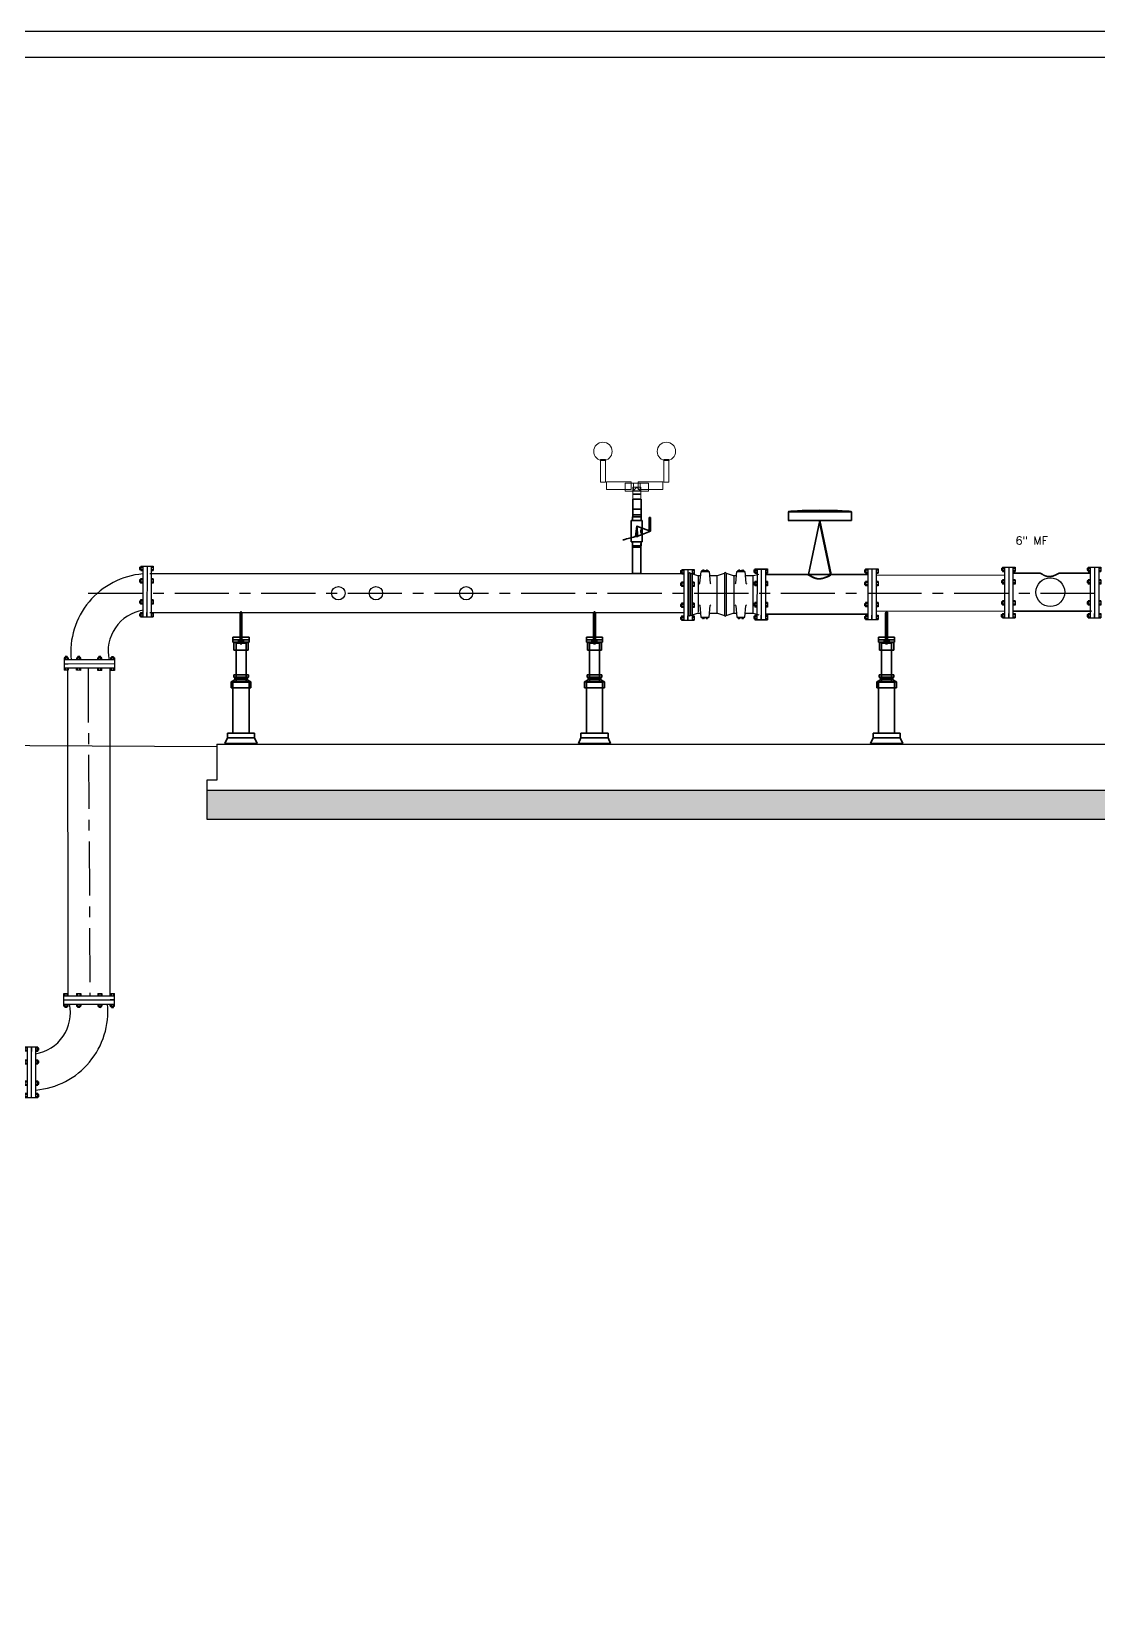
# Model space of a CAD drawing. Header units: inches. Extents: x 191440 to 383551, y 141449 to 284946.
# Drawn here: x 191779.33 to 191791.65, y 141598.05 to 141616.28 of the extents above; entities that cross this region are included whole.
import ezdxf

# ---------------------------------------------------------------- set-up
doc = ezdxf.new("R2010")
doc.units = ezdxf.units.IN
doc.header["$MEASUREMENT"] = 0
doc.linetypes.add('CENTER', pattern=[2, 1.25, -0.25, 0.25, -0.25])
doc.linetypes.add('DGN Style 3', pattern=[426.72, 304.8, -121.92])
for name, color, linetype in [('ARMATURE', 2, 'Continuous'), ('HATCH', 40, 'Continuous'), ('VP', 7, 'Continuous')]:
    doc.layers.add(name, color=color, linetype=linetype)
for name, color, linetype, lineweight in [('P-TW', 5, 'Continuous', 35), ('PIPING', 40, 'Continuous', 30), ('WB-SJ3-M-SECTA - I-DIAG-EQPM', 6, 'Continuous', 13), ('WB-SJ3-M-SECTA - M-EQPM-SUPT', 4, 'Continuous', 35), ('WB-SJ3-M-SECTA - P-TW', 7, 'Continuous', 35)]:
    doc.layers.add(name, color=color, linetype=linetype, lineweight=lineweight)
doc.styles.add('ROMAND10', font='ROMAND.shx', dxfattribs={"height": 0.2})

# ---------------------------------------------------------------- blocks, each defined once
blk = doc.blocks.new('PIPE_13')
at = {"layer": 'WB-SJ3-M-SECTA - I-DIAG-EQPM', "linetype": 'DGN Style 3'}
for p, q in [((0, 59.1), (0, 61.4)), ((13.7, 59.1), (13.7, 61.4)), ((0, 0), (0, 22.2)), ((13.7, 0), (13.7, 22.2))]:
    blk.add_line(p, q, dxfattribs=at)
at = {"layer": 'WB-SJ3-M-SECTA - I-DIAG-EQPM'}
for p, q in [((0, 22.2), (0, 59.1)), ((13.7, 22.2), (13.7, 59.1))]:
    blk.add_line(p, q, dxfattribs=at)
at = {"layer": 'WB-SJ3-M-SECTA - I-DIAG-EQPM', "linetype": 'DGN Style 3', "flags": 128}
for points in [[(13.7, 61.4), (0, 61.4)], [(13.7, 0), (0, 0)]]:
    blk.add_lwpolyline(points, dxfattribs=at)
blk = doc.blocks.new('PIPE_15')
at = {"layer": 'WB-SJ3-M-SECTA - I-DIAG-EQPM', "linetype": 'DGN Style 3'}
for p, q in [((0, 21.3), (22.2, 21.3)), ((0, 0), (22.2, 0)), ((44.8, 21.3), (67, 21.3)), ((44.8, 0), (67, 0))]:
    blk.add_line(p, q, dxfattribs=at)
at = {"layer": 'WB-SJ3-M-SECTA - I-DIAG-EQPM'}
for p, q in [((22.2, 21.3), (44.8, 21.3)), ((22.2, 0), (44.8, 0)), ((66.4, 1.1), (67, 1.1))]:
    blk.add_line(p, q, dxfattribs=at)
at = {"layer": 'WB-SJ3-M-SECTA - I-DIAG-EQPM', "linetype": 'DGN Style 3', "flags": 128}
for points in [[(0, 14.3), (0, 21.3)], [(0, 0), (0, 14.3)], [(67, 10.7), (67, 21.3)], [(67, 0), (67, 10.7)]]:
    blk.add_lwpolyline(points, dxfattribs=at)
at = {"layer": 'WB-SJ3-M-SECTA - I-DIAG-EQPM', "flags": 128}
for points in [[(0, 0), (0, 20.9)], [(67, 1.1), (67, 21.3)]]:
    blk.add_lwpolyline(points, dxfattribs=at)
blk = doc.blocks.new('*U170')
at = {"layer": 'WB-SJ3-M-SECTA - I-DIAG-EQPM', "linetype": 'Continuous'}
blk.add_circle((25, 25.2), 25, dxfattribs=at)
for points in [[(18.1, 1.2), (17.6, 0.1), (32.4, 0), (31.9, 1.2)], [(22.1, 0.4), (19.8, 0.5), (18, 0.8), (18.1, 1.2)], [(31.9, 1.2), (32, 0.7), (30.2, 0.5), (27.7, 0.4)]]:
    blk.add_open_spline(points, degree=3, dxfattribs=at)
at = {"layer": 'WB-SJ3-M-SECTA - I-DIAG-EQPM', "linetype": 'DGN Style 3'}
blk.add_open_spline([(27.7, 0.4), (25.9, 0.3), (23.9, 0.3), (22.1, 0.4)], degree=3, dxfattribs=at)
blk = doc.blocks.new('*U172')
at = {"layer": 'WB-SJ3-M-SECTA - I-DIAG-EQPM', "linetype": 'Continuous'}
blk.add_circle((25, 25.2), 25, dxfattribs=at)
for points in [[(18.1, 1.2), (17.6, 0), (32.4, 0.1), (31.9, 1.2)], [(18.1, 1.1), (18.1, 1.1), (18.1, 1.1), (18.1, 1.2)], [(31.9, 1.2), (32, 0.8), (30.2, 0.5), (27.9, 0.4)]]:
    blk.add_open_spline(points, degree=3, dxfattribs=at)
at = {"layer": 'WB-SJ3-M-SECTA - I-DIAG-EQPM', "linetype": 'DGN Style 3'}
blk.add_open_spline([(27.9, 0.4), (24, 0.2), (18.4, 0.4), (18.1, 1.1)], degree=3, dxfattribs=at)
blk = doc.blocks.new('PIPE_23')
at = {"layer": 'WB-SJ3-M-SECTA - I-DIAG-EQPM', "linetype": 'DGN Style 3'}
for p, q in [((0, 21.3), (22.2, 21.3)), ((0, 0), (22.2, 0)), ((44.8, 21.3), (67, 21.3)), ((44.8, 0), (67, 0))]:
    blk.add_line(p, q, dxfattribs=at)
at = {"layer": 'WB-SJ3-M-SECTA - I-DIAG-EQPM'}
for p, q in [((0, 1.1), (0.6, 1.1)), ((22.2, 21.3), (44.8, 21.3)), ((22.2, 0), (44.8, 0))]:
    blk.add_line(p, q, dxfattribs=at)
at = {"layer": 'WB-SJ3-M-SECTA - I-DIAG-EQPM', "flags": 128}
for points in [[(0, 10.7), (0, 21.3)], [(0, 0.7), (0, 10.7)], [(66.9, 19.7), (66.4, 20.2), (66, 20.7), (65.7, 21), (65.5, 21.2), (65.4, 21.3)], [(67, 19.4), (67, 20.7)], [(67, 0), (67, 19.4)]]:
    blk.add_lwpolyline(points, dxfattribs=at)
at = {"layer": 'WB-SJ3-M-SECTA - I-DIAG-EQPM', "linetype": 'DGN Style 3', "flags": 128}
for points in [[(0, 0), (0, 21.3)], [(67, 0), (67, 21.3)]]:
    blk.add_lwpolyline(points, dxfattribs=at)
at = {"layer": 'WB-SJ3-M-SECTA - I-DIAG-EQPM'}
blk.add_open_spline([(65.4, 21.3), (65.4, 21.3), (65.4, 21.3), (65.5, 21.2)], degree=3, dxfattribs=at)
at = {"layer": 'WB-SJ3-M-SECTA - I-DIAG-EQPM', "linetype": 'DGN Style 3'}
blk.add_open_spline([(65.5, 21.2), (65.8, 20.9), (66.3, 20.4), (67, 19.6)], degree=3, dxfattribs=at)
blk = doc.blocks.new('PIPE_24')
at = {"layer": 'WB-SJ3-M-SECTA - I-DIAG-EQPM', "linetype": 'DGN Style 3'}
for p, q in [((0, 59.1), (0, 61.4)), ((13.7, 59.1), (13.7, 61.4)), ((0, 0), (0, 22.2)), ((13.7, 0), (13.7, 22.2))]:
    blk.add_line(p, q, dxfattribs=at)
at = {"layer": 'WB-SJ3-M-SECTA - I-DIAG-EQPM'}
for p, q in [((0, 22.2), (0, 59.1)), ((13.7, 22.2), (13.7, 59.1))]:
    blk.add_line(p, q, dxfattribs=at)
at = {"layer": 'WB-SJ3-M-SECTA - I-DIAG-EQPM', "linetype": 'DGN Style 3', "flags": 128}
for points in [[(0, 61.4), (13.7, 61.4)], [(0, 0), (13.7, 0)]]:
    blk.add_lwpolyline(points, dxfattribs=at)
blk = doc.blocks.new('PIPE_25')
at = {"layer": 'WB-SJ3-M-SECTA - P-TW', "linetype": 'Continuous', "lineweight": 35}
for p, q in [((0, 9), (0, 81.3)), ((22.6, 9), (22.6, 81.3))]:
    blk.add_line(p, q, dxfattribs=at)
at = {"layer": 'WB-SJ3-M-SECTA - P-TW', "linetype": 'DGN Style 3', "lineweight": 35}
for p, q in [((0, 0), (0, 9)), ((22.6, 0), (22.6, 9))]:
    blk.add_line(p, q, dxfattribs=at)
at = {"layer": 'WB-SJ3-M-SECTA - P-TW', "linetype": 'DGN Style 3', "lineweight": 35, "flags": 128}
blk.add_lwpolyline([(22.6, 0), (0, 0)], dxfattribs=at)
at = {"layer": 'WB-SJ3-M-SECTA - P-TW', "linetype": 'DGN Style 3', "lineweight": 35}
blk.add_rational_spline([(22.6, 71), (22.6, 71), (21.1, 71), (11.3, 71), (1.5, 71), (0, 71), (0, 71)], [0.803847482005, 0.866025301126, 1, 0.5, 1, 0.866025501607, 0.803847668093], degree=2, knots=[0, 0, 0, 0.174458, 0.174458, 0.825542, 0.825542, 1, 1, 1], dxfattribs=at)
at = {"layer": 'WB-SJ3-M-SECTA - P-TW', "linetype": 'Continuous', "lineweight": 35}
for points, weights in [([(0, 71), (0, 71), (1.1, 71)], [0.803847668093, 0.758495714855, 0.75134039548]), ([(11.3, 71), (22.6, 71), (22.6, 71)], [1, 0.633974698874, 0.803847482005])]:
    blk.add_rational_spline(points, weights, degree=2, dxfattribs=at)
blk = doc.blocks.new('V_BALL_2')
at = {"layer": 'WB-SJ3-M-SECTA - P-TW', "linetype": 'Continuous', "lineweight": 35}
for p, q in [((0, 10.3), (0, 68.1)), ((3.1, 68.1), (3.1, 78.4)), ((26.3, 68.1), (26.3, 78.4)), ((29.4, 47.7), (29.4, 68.1)), ((29.4, 47.7), (52.2, 39.2)), ((48.5, 39.2), (48.5, 76.7)), ((52.2, 39.2), (52.2, 76.7)), ((3.1, 0), (3.1, 10.3)), ((26.3, 0), (26.3, 10.3)), ((29.4, 30.7), (52.2, 39.2)), ((29.4, 10.3), (29.4, 30.8)), ((48.9, 39.2), (52.2, 39.2))]:
    blk.add_line(p, q, dxfattribs=at)
at = {"layer": 'WB-SJ3-M-SECTA - P-TW', "linetype": 'DGN Style 3', "lineweight": 35}
for p, q in [((11.3, 24.7), (14.7, 53.7)), ((18.1, 24.7), (14.7, 53.7)), ((14.7, 24.7), (14.7, 53.2)), ((14.7, 53.2), (29.4, 47.7)), ((29.4, 30.8), (29.4, 47.7)), ((14.7, 25.2), (29.4, 30.7))]:
    blk.add_line(p, q, dxfattribs=at)
at = {"layer": 'WB-SJ3-M-SECTA - P-TW', "linetype": 'DGN Style 3', "lineweight": 35, "flags": 128}
for points in [[(0, 68.1), (3.1, 68.1)], [(3.1, 78.4), (26.3, 78.4)], [(14.7, 25.2), (14.7, 53.2)], [(26.3, 68.1), (29.4, 68.1)], [(48.5, 39.2), (48.5, 76.7)], [(48.5, 76.7), (52.2, 76.7)], [(3.4, 0), (26, 0)], [(11.3, 24.7), (18.1, 24.7)], [(48.5, 39.2), (52.2, 39.2)]]:
    blk.add_lwpolyline(points, dxfattribs=at)
at = {"layer": 'WB-SJ3-M-SECTA - P-TW', "linetype": 'Continuous', "lineweight": 35, "flags": 128}
for points in [[(0, 68.1), (29.4, 68.1)], [(3.1, 78.4), (26.3, 78.4)], [(26.3, 78.4), (26.3, 78.4)], [(29.4, 68.1), (29.4, 68.1)], [(48.5, 76.7), (48.5, 76.7)], [(48.5, 76.7), (52.2, 76.7)], [(52.2, 39.2), (52.2, 76.7)], [(0, 10.3), (29.4, 10.3)], [(3.1, 0), (26.3, 0)], [(26, 0), (26.3, 0)], [(26.3, 10.3), (29.4, 10.3)], [(48.5, 39.2), (52.2, 39.2)], [(52.2, 39.2), (52.2, 39.2)]]:
    blk.add_lwpolyline(points, dxfattribs=at)
at = {"layer": 'WB-SJ3-M-SECTA - P-TW', "linetype": 'Continuous', "lineweight": 35}
for points, knots in [([(29.4, 30.8), (29.4, 30.7), (29.5, 30.6), (27.5, 32.9), (24.2, 41.4), (29, 46.9), (29.3, 47.5), (29.4, 47.7), (29.4, 47.7), (29.4, 47.7)], [0, 0, 0, 0, 0.016483, 0.407953, 0.432054, 0.928205, 0.952173, 0.976103, 1, 1, 1, 1]), ([(29.4, 47.7), (29.4, 47.7), (29.4, 47.7), (29.3, 47.7), (29.3, 47.5), (29.3, 47.5), (29.2, 47.5)], [0, 0, 0, 0, 0.237582, 0.572684, 0.90729, 1, 1, 1, 1])]:
    blk.add_open_spline(points, degree=3, knots=knots, dxfattribs=at)
at = {"layer": 'WB-SJ3-M-SECTA - P-TW', "linetype": 'DGN Style 3', "lineweight": 35}
for points, knots in [([(29.2, 47.5), (29, 46.8), (25.8, 44), (25.3, 37.4), (28, 32.5), (29.3, 30.9), (29.4, 30.8)], [0, 0, 0, 0, 0.320243, 0.616134, 0.642948, 1, 1, 1, 1]), ([(14.7, 25.6), (18.9, 26.7), (18.9, 26.7), (14.7, 25.6), (14.7, 25.6), (-35.2, 12.5), (-35.2, 12.5), (14.7, 25.6)], [0, 0, 0, 0, 1, 1, 1, 1, 1.000001, 1.000001, 1.000001, 1.000001])]:
    blk.add_open_spline(points, degree=3, knots=knots, dxfattribs=at)
at = {"layer": 'WB-SJ3-M-SECTA - P-TW', "linetype": 'Continuous', "lineweight": 35}
blk.add_open_spline([(48.9, 39.2), (48.4, 41), (48.4, 41), (48.9, 39.2)], degree=3, dxfattribs=at)
blk = doc.blocks.new('TEE')
at = {"layer": 'WB-SJ3-M-SECTA - I-DIAG-EQPM'}
for p, q in [((0, 43.7), (23, 43.7)), ((23, 43.2), (40.5, 43.2)), ((40.5, 43.7), (63.5, 43.7)), ((0, 21.4), (20.6, 21.4)), ((20.6, 0), (20.6, 21.4)), ((22.2, 23), (23, 23)), ((23, 23), (23, 23.8)), ((40.5, 23.2), (40.5, 32.5)), ((40.5, 23), (41.3, 23)), ((42.9, 0), (42.9, 21.4)), ((42.9, 21.4), (63.5, 21.4))]:
    blk.add_line(p, q, dxfattribs=at)
at = {"layer": 'WB-SJ3-M-SECTA - I-DIAG-EQPM', "linetype": 'DGN Style 3'}
for p, q in [((20.6, 21.4), (20.6, 23)), ((20.6, 21.4), (23, 21.4)), ((21.1, 23), (21.1, 32.5)), ((23, 23.8), (23, 32.5)), ((23, 23), (40.5, 23)), ((23, 21.9), (40.5, 21.9)), ((40.5, 21.4), (42.9, 21.4)), ((42.4, 23), (42.4, 32.5)), ((42.9, 21.4), (42.9, 23))]:
    blk.add_line(p, q, dxfattribs=at)
at = {"layer": 'WB-SJ3-M-SECTA - I-DIAG-EQPM', "flags": 128}
for points in [[(0, 43.7), (0, 21.4)], [(23, 43.7), (23, 23)], [(40.5, 43.7), (40.5, 22.5)], [(63.5, 43.7), (63.5, 21.4)], [(0, 21.9), (0, 21.4)], [(22.2, 23), (20.6, 21.4)], [(21.6, 23), (21.2, 22.5), (20.9, 22.2), (20.7, 22), (20.6, 21.9)], [(20.6, 0), (42.9, 0)], [(22.2, 23), (22.2, 23)], [(22.2, 23), (41.8, 23)], [(22.8, 23), (22.9, 23.1), (23, 23.2)], [(31.8, 32.5), (23, 23.8)], [(23, 32.5), (37.9, 32.5)], [(31.8, 32.5), (40.5, 23.8)], [(40.5, 23.2), (40.6, 23.1), (40.7, 23)], [(41.3, 23), (41.3, 23)], [(41.3, 23), (42.9, 21.4)], [(42.4, 0), (42.9, 0)], [(42.6, 22.2), (42.8, 22), (42.9, 21.9)], [(63.5, 21.4), (63.5, 21.4)]]:
    blk.add_lwpolyline(points, dxfattribs=at)
at = {"layer": 'WB-SJ3-M-SECTA - I-DIAG-EQPM', "linetype": 'DGN Style 3', "flags": 128}
for points in [[(23, 43.7), (23, 43.2)], [(63.5, 43.7), (63.5, 43.2)], [(22.2, 23), (20.6, 21.4)], [(20.6, 23), (22.2, 23)], [(21.1, 32.5), (42.4, 32.5)], [(22.2, 23), (22.2, 23)], [(31.8, 32.5), (23, 23.8)], [(23, 23), (23, 21.4)], [(23, 21.9), (23, 21.4)], [(31.8, 32.5), (40.5, 23.8)], [(37.9, 32.5), (42.4, 32.5)], [(40.5, 22.5), (40.5, 21.4)], [(40.5, 21.9), (40.5, 21.4)], [(41.3, 23), (41.3, 23)], [(41.3, 23), (42.9, 21.4)], [(41.8, 23), (42.9, 23)], [(41.9, 23), (42.3, 22.5), (42.6, 22.2)], [(42.4, 23), (42.9, 23)], [(63.5, 21.9), (63.5, 21.4)]]:
    blk.add_lwpolyline(points, dxfattribs=at)
at = {"layer": 'WB-SJ3-M-SECTA - I-DIAG-EQPM'}
for points in [[(20.6, 21.9), (20.6, 21.9), (20.6, 21.9), (20.7, 22)], [(42.9, 21.9), (42.9, 21.9), (42.5, 22.3), (41.8, 23)]]:
    blk.add_open_spline(points, degree=3, dxfattribs=at)
at = {"layer": 'WB-SJ3-M-SECTA - I-DIAG-EQPM', "linetype": 'DGN Style 3'}
blk.add_open_spline([(20.7, 22), (20.9, 22.2), (21.2, 22.5), (21.7, 23)], degree=3, dxfattribs=at)
at = {"layer": 'WB-SJ3-M-SECTA - P-TW', "linetype": 'Continuous', "lineweight": 35, "flags": 128}
for points in [[(20.6, 14), (42.9, 14)], [(20.6, 14), (20.6, 14)]]:
    blk.add_lwpolyline(points, dxfattribs=at)
at = {"layer": 'WB-SJ3-M-SECTA - P-TW', "linetype": 'DGN Style 3', "lineweight": 35, "flags": 128}
for points in [[(20.6, 14), (21.1, 14)], [(42.4, 14), (42.9, 14)]]:
    blk.add_lwpolyline(points, dxfattribs=at)
blk = doc.blocks.new('PIPE_26')
at = {"layer": 'WB-SJ3-M-SECTA - P-TW', "linetype": 'DGN Style 3', "lineweight": 35}
for p, q in [((0.2, 21), (0.2, 47.7)), ((22.8, 21), (22.8, 47.7))]:
    blk.add_line(p, q, dxfattribs=at)
at = {"layer": 'WB-SJ3-M-SECTA - P-TW', "linetype": 'Continuous', "lineweight": 35}
for p, q in [((0.2, 0), (0.2, 21)), ((22.8, 0), (22.8, 21))]:
    blk.add_line(p, q, dxfattribs=at)
at = {"layer": 'WB-SJ3-M-SECTA - P-TW', "linetype": 'DGN Style 3', "lineweight": 35, "flags": 128}
for points in [[(22.8, 47.7), (0.2, 47.7)], [(22.8, 0), (0.2, 0)]]:
    blk.add_lwpolyline(points, dxfattribs=at)
at = {"layer": 'WB-SJ3-M-SECTA - P-TW', "linetype": 'Continuous', "lineweight": 35, "flags": 128}
blk.add_lwpolyline([(22.8, 0), (0.2, 0)], dxfattribs=at)
at = {"layer": 'WB-SJ3-M-SECTA - P-TW'}
for points in [[(0.2, 21), (0, 21), (5.4, 21), (11.4, 21)], [(0.2, 21), (0.2, 21), (0.2, 21), (0.4, 21)], [(11.5, 21), (17.5, 21), (23, 21), (22.8, 21)], [(22.7, 21), (22.8, 21), (22.8, 21), (22.8, 21)]]:
    blk.add_open_spline(points, degree=3, dxfattribs=at)
at = {"layer": 'WB-SJ3-M-SECTA - P-TW', "linetype": 'DGN Style 3', "lineweight": 35}
blk.add_rational_spline([(22.8, 5.7), (22.8, 5.7), (21.3, 5.7), (11.5, 5.7), (1.7, 5.7), (0.2, 5.7), (0.2, 5.7)], [0.803847577293, 0.866025403784, 1, 0.5, 1, 0.866025403784, 0.803847577293], degree=2, knots=[0, 0, 0, 0.174458, 0.174458, 0.825542, 0.825542, 1, 1, 1], dxfattribs=at)
at = {"layer": 'WB-SJ3-M-SECTA - P-TW', "linetype": 'Continuous', "lineweight": 35}
for points, weights in [([(0.2, 5.7), (0.2, 5.7), (11.5, 5.7)], [0.803847577293, 0.633974596216, 1]), ([(21.7, 5.7), (22.8, 5.7), (22.8, 5.7)], [0.751340395412, 0.758495707478, 0.803847577293])]:
    blk.add_rational_spline(points, weights, degree=2, dxfattribs=at)
at = {"layer": 'WB-SJ3-M-SECTA - P-TW', "linetype": 'DGN Style 3'}
for points in [[(0.4, 21), (1.5, 21), (6.1, 21), (11.3, 21)], [(11.5, 21), (17, 21), (22.1, 21), (22.7, 21)]]:
    blk.add_open_spline(points, degree=3, dxfattribs=at)
blk = doc.blocks.new('FLANGE')
h = blk.add_hatch(color=256)
h.dxf.hatch_style = 1
h.paths.add_polyline_path([(2834.8568, 2262.3253), (2834.8643, 2262.3253), (2834.8643, 2262.3178), (2834.8568, 2262.3178)])
h.paths.add_polyline_path([(2834.8568, 2262.2728), (2834.8568, 2262.2803), (2834.8643, 2262.2803), (2834.8643, 2262.2728)])
h.paths.add_polyline_path([(2834.8568, 2262.3928), (2834.8568, 2262.4003), (2834.8643, 2262.4003), (2834.8643, 2262.3928)])
h.paths.add_polyline_path([(2834.8568, 2262.4378), (2834.8568, 2262.4453), (2834.8643, 2262.4453), (2834.8643, 2262.4378)])
h = blk.add_hatch(color=256)
h.dxf.hatch_style = 1
h.paths.add_polyline_path([(2834.8943, 2262.2691), (2834.8943, 2262.2728), (2834.9018, 2262.2728), (2834.9018, 2262.2691)])
h.paths.add_polyline_path([(2834.8943, 2262.2803), (2834.8943, 2262.2841), (2834.9018, 2262.2841), (2834.9018, 2262.2803)])
h.paths.add_polyline_path([(2834.8943, 2262.3141), (2834.8943, 2262.3178), (2834.9018, 2262.3178), (2834.9018, 2262.3141)])
h.paths.add_polyline_path([(2834.9018, 2262.3291), (2834.9018, 2262.3253), (2834.8943, 2262.3253), (2834.8943, 2262.3291)])
h.paths.add_polyline_path([(2834.9018, 2262.3928), (2834.9018, 2262.3891), (2834.8943, 2262.3891), (2834.8943, 2262.3928)])
h.paths.add_polyline_path([(2834.8943, 2262.4003), (2834.8943, 2262.4041), (2834.9018, 2262.4041), (2834.9018, 2262.4003)])
h.paths.add_polyline_path([(2834.9018, 2262.4378), (2834.9018, 2262.4341), (2834.8943, 2262.4341), (2834.8943, 2262.4378)])
h.paths.add_polyline_path([(2834.9018, 2262.4491), (2834.9018, 2262.4453), (2834.8943, 2262.4453), (2834.8943, 2262.4491)])
for p, q in [((2834.8531, 2262.4453), (2834.8531, 2262.4378)), ((2834.8531, 2262.4453), (2834.8643, 2262.4453)), ((2834.8531, 2262.4378), (2834.8643, 2262.4378)), ((2834.8531, 2262.4003), (2834.8531, 2262.3928)), ((2834.8643, 2262.4003), (2834.8531, 2262.4003)), ((2834.8568, 2262.4491), (2834.8568, 2262.4341)), ((2834.8568, 2262.4491), (2834.8643, 2262.4491)), ((2834.8568, 2262.4341), (2834.8643, 2262.4341)), ((2834.8568, 2262.4041), (2834.8568, 2262.3891)), ((2834.8643, 2262.4041), (2834.8568, 2262.4041)), ((2834.8643, 2262.4491), (2834.8643, 2262.2691)), ((2834.8643, 2262.4491), (2834.8793, 2262.4491)), ((2834.8793, 2262.4491), (2834.8793, 2262.2691)), ((2834.8793, 2262.4491), (2834.8793, 2262.2691)), ((2834.8793, 2262.4491), (2834.8943, 2262.4491)), ((2834.8943, 2262.4491), (2834.8943, 2262.2691)), ((2834.8943, 2262.4491), (2834.9018, 2262.4491)), ((2834.8943, 2262.4453), (2834.9018, 2262.4453)), ((2834.8943, 2262.4378), (2834.9018, 2262.4378)), ((2834.8943, 2262.4341), (2834.9018, 2262.4341)), ((2834.9018, 2262.4041), (2834.8943, 2262.4041)), ((2834.9018, 2262.4003), (2834.8943, 2262.4003)), ((2834.9018, 2262.4491), (2834.9018, 2262.4341)), ((2834.9018, 2262.4041), (2834.9018, 2262.3891)), ((2834.8643, 2262.3928), (2834.8531, 2262.3928)), ((2834.8643, 2262.3891), (2834.8568, 2262.3891)), ((2834.9018, 2262.3928), (2834.8943, 2262.3928)), ((2834.9018, 2262.3891), (2834.8943, 2262.3891)), ((2834.8531, 2262.3253), (2834.8531, 2262.3178)), ((2834.8643, 2262.3253), (2834.8531, 2262.3253)), ((2834.8643, 2262.3178), (2834.8531, 2262.3178)), ((2834.8568, 2262.3291), (2834.8568, 2262.3141)), ((2834.8643, 2262.3291), (2834.8568, 2262.3291)), ((2834.8643, 2262.3141), (2834.8568, 2262.3141)), ((2834.8568, 2262.2841), (2834.8568, 2262.2691)), ((2834.8568, 2262.2841), (2834.8643, 2262.2841)), ((2834.8793, 2262.2691), (2834.8793, 2262.2841)), ((2834.9018, 2262.3291), (2834.8943, 2262.3291)), ((2834.9018, 2262.3253), (2834.8943, 2262.3253)), ((2834.9018, 2262.3178), (2834.8943, 2262.3178)), ((2834.9018, 2262.3141), (2834.8943, 2262.3141)), ((2834.8943, 2262.2841), (2834.9018, 2262.2841)), ((2834.9018, 2262.3291), (2834.9018, 2262.3141)), ((2834.9018, 2262.2841), (2834.9018, 2262.2691)), ((2834.8531, 2262.2803), (2834.8531, 2262.2728)), ((2834.8531, 2262.2803), (2834.8643, 2262.2803)), ((2834.8531, 2262.2728), (2834.8643, 2262.2728)), ((2834.8568, 2262.2691), (2834.8643, 2262.2691)), ((2834.8643, 2262.2691), (2834.8793, 2262.2691)), ((2834.8793, 2262.2691), (2834.8943, 2262.2691)), ((2834.8943, 2262.2803), (2834.9018, 2262.2803)), ((2834.8943, 2262.2728), (2834.9018, 2262.2728)), ((2834.8943, 2262.2691), (2834.9018, 2262.2691))]:
    blk.add_line(p, q)
blk = doc.blocks.new('*U173')
at = {"layer": 'WB-SJ3-M-SECTA - M-EQPM-SUPT', "color": 4, "linetype": 'DGN Style 3', "lineweight": 35}
for p, q in [((75.4, 497.4), (75.4, 578.5)), ((85, 497.4), (85, 578.5))]:
    blk.add_line(p, q, dxfattribs=at)
at = {"layer": 'WB-SJ3-M-SECTA - M-EQPM-SUPT', "linetype": 'DGN Style 3'}
for p, q in [((40.2, 517.7), (40.2, 530.1)), ((40.2, 518.1), (40.2, 530.1)), ((40.2, 530.1), (120.2, 530.1)), ((40.2, 505.7), (40.2, 518.1)), ((40.2, 517.7), (120.2, 517.7)), ((40.2, 505.7), (120.2, 505.7)), ((44.8, 466.2), (44.8, 503.9)), ((55.2, 465.1), (55.2, 501)), ((67.7, 505.5), (67.7, 518.1)), ((67.7, 505.5), (77.6, 505.5)), ((80.2, 507.4), (80.2, 518.1)), ((87.7, 505.5), (92.7, 505.5)), ((92.7, 505.5), (92.7, 518.1)), ((105.2, 465.1), (105.2, 501)), ((115.5, 466.2), (115.5, 503.9)), ((120.2, 518.1), (120.2, 530.1)), ((120.2, 517.7), (120.2, 530.1)), ((120.2, 505.7), (120.2, 518.1)), ((120.2, 505.7), (120.2, 517.7)), ((55.2, 305.6), (55.2, 342.4)), ((105.2, 305.6), (105.2, 342.4)), ((40.2, 277.7), (40.2, 305.6)), ((120.2, 277.7), (120.2, 305.6))]:
    blk.add_line(p, q, dxfattribs=at)
at = {"layer": 'WB-SJ3-M-SECTA - M-EQPM-SUPT'}
for p, q in [((40.2, 518.1), (120.2, 518.1)), ((80.2, 505.5), (80.2, 507.4)), ((30.7, 308.7), (49.2, 317.4)), ((43.5, 331.1), (43.5, 342.4)), ((49.2, 325.4), (43.5, 331.1)), ((49.2, 317.4), (49.2, 325.4)), ((111.2, 325.4), (116.8, 331.1)), ((111.2, 317.4), (111.2, 325.4)), ((111.2, 317.4), (129.6, 308.7)), ((116.8, 331.1), (116.8, 342.4)), ((30.7, 277.7), (30.7, 308.7)), ((129.6, 277.7), (129.6, 308.7)), ((12.7, 28.6), (12.7, 52.5)), ((147.7, 28.6), (147.7, 52.5))]:
    blk.add_line(p, q, dxfattribs=at)
at = {"layer": 'WB-SJ3-M-SECTA - M-EQPM-SUPT', "linetype": 'Continuous'}
for p, q in [((55.2, 342.4), (55.2, 465.1)), ((105.2, 342.4), (105.2, 465.1)), ((40.2, 52.5), (40.2, 277.7)), ((120.2, 52.5), (120.2, 277.7)), ((0, 0), (12.2, 28.6)), ((160.3, 0), (148.1, 28.6))]:
    blk.add_line(p, q, dxfattribs=at)
at = {"layer": 'WB-SJ3-M-SECTA - M-EQPM-SUPT', "color": 4, "linetype": 'DGN Style 3', "lineweight": 35, "flags": 128}
for points in [[(75.4, 578.5), (75.4, 651.8)], [(85, 651.8), (85, 578.5)], [(85, 578.5), (75.4, 578.5)], [(85, 497.4), (75.4, 497.4)]]:
    blk.add_lwpolyline(points, dxfattribs=at)
at = {"layer": 'WB-SJ3-M-SECTA - M-EQPM-SUPT', "linetype": 'DGN Style 3', "flags": 128}
for points in [[(40.2, 505.7), (40.2, 505.7), (40.2, 517.7)], [(44.8, 503.9), (115.5, 503.9)], [(55.2, 501), (105.2, 501)], [(92.7, 518.1), (80.2, 518.1), (67.7, 518.1)], [(75.4, 530.1), (85, 530.1)], [(85, 518.1), (75.4, 518.1)], [(85, 505.5), (75.4, 505.5)], [(44.8, 466.2), (55.2, 466.2)], [(44.8, 466.2), (46.9, 466.2)], [(105.2, 466.2), (115.5, 466.2)], [(43.5, 342.4), (55.2, 342.4)], [(43.5, 331.1), (116.8, 331.1)], [(49.2, 325.4), (111.2, 325.4)], [(49.2, 317.4), (111.2, 317.4)], [(105.2, 342.4), (116.8, 342.4)], [(30.7, 308.7), (129.6, 308.7)], [(40.2, 305.6), (120.2, 305.6)], [(40.2, 305.6), (55.2, 305.6)], [(0, 0), (160.3, 0)], [(12.2, 28.6), (12.7, 28.6)], [(12.7, 52.5), (40.2, 52.5)], [(120.2, 52.5), (147.7, 52.5)], [(147.7, 28.6), (148.1, 28.6)]]:
    blk.add_lwpolyline(points, dxfattribs=at)
at = {"layer": 'WB-SJ3-M-SECTA - M-EQPM-SUPT', "flags": 128}
for points in [[(87.7, 505.5), (80.2, 505.5), (77.6, 505.5)], [(43.5, 342.4), (116.8, 342.4)], [(43.5, 342.4), (43.5, 342.4)], [(43.5, 331.1), (116.8, 331.1)], [(43.5, 331.1), (43.5, 331.1)], [(49.2, 325.4), (111.2, 325.4)], [(49.2, 325.4), (49.2, 325.4)], [(49.2, 317.4), (111.2, 317.4)], [(49.2, 317.4), (49.2, 317.4)], [(30.7, 308.7), (129.6, 308.7)], [(30.7, 308.7), (30.7, 308.7)], [(30.7, 277.7), (129.6, 277.7)], [(30.7, 277.7), (40.2, 277.7)], [(12.7, 52.5), (147.7, 52.5)]]:
    blk.add_lwpolyline(points, dxfattribs=at)
at = {"layer": 'WB-SJ3-M-SECTA - M-EQPM-SUPT', "linetype": 'Continuous', "flags": 128}
for points in [[(46.9, 466.2), (111.7, 466.2)], [(12.2, 28.6), (148.1, 28.6)], [(12.2, 28.6), (12.2, 28.6)]]:
    blk.add_lwpolyline(points, dxfattribs=at)
at = {"layer": 'WB-SJ3-M-SECTA - M-EQPM-SUPT', "color": 4, "linetype": 'DGN Style 3', "lineweight": 35}
for start, end in [(0, 180), (180, 0)]:
    blk.add_arc((80.2, 651.8), 4.8, start, end, dxfattribs=at)
at = {"layer": 'WB-SJ3-M-SECTA - M-EQPM-SUPT', "linetype": 'DGN Style 3'}
blk.add_rational_spline([(80.2, 494.3), (80.2, 534.8), (80.2, 575.4), (80.2, 648.8), (80.2, 648.8), (80.2, 648.8), (80.2, 575.4), (80.2, 534.8), (80.2, 494.3)], [1, 1, 1, 0.707106781187, 1, 0.707106781187, 1, 1, 1], degree=2, knots=[0, 0, 0, 0.333333, 0.333333, 0.5, 0.5, 0.666667, 0.666667, 1, 1, 1], dxfattribs=at)
at = {"layer": 'WB-SJ3-M-SECTA - P-TW', "linetype": 'DGN Style 3', "lineweight": 35}
blk.add_line((76.4, 497.4), (84, 497.4), dxfattribs=at)
blk.add_open_spline([(76.4, 497.4), (76.5, 497.5), (76.6, 497.6), (76.8, 497.8), (76.9, 498), (77.2, 498.2), (77.3, 498.3), (77.5, 498.4), (77.6, 498.5), (77.8, 498.6), (77.8, 498.6), (78.1, 498.8), (78.2, 498.9), (78.5, 499), (78.6, 499), (78.8, 499.1), (78.9, 499.1), (79.2, 499.2), (79.4, 499.2), (79.7, 499.2), (79.8, 499.3), (80, 499.3), (80.1, 499.3), (80.4, 499.3), (80.6, 499.3), (80.8, 499.2), (80.9, 499.2), (81, 499.2), (81, 499.2), (81.2, 499.2), (81.3, 499.1), (81.5, 499.1), (81.7, 499), (82, 498.9), (82.1, 498.9), (82.3, 498.8), (82.3, 498.7), (82.6, 498.6), (82.7, 498.5), (82.9, 498.3), (83, 498.3), (83.2, 498.2), (83.2, 498.1), (83.4, 498), (83.5, 497.8), (83.8, 497.6), (83.9, 497.5), (84, 497.4)], degree=3, knots=[0, 0, 0, 0, 0.0625, 0.0625, 0.125, 0.125, 0.1875, 0.1875, 0.21875, 0.21875, 0.25, 0.25, 0.3125, 0.3125, 0.34375, 0.34375, 0.375, 0.375, 0.4375, 0.4375, 0.46875, 0.46875, 0.5, 0.5, 0.5625, 0.5625, 0.578125, 0.578125, 0.59375, 0.59375, 0.625, 0.625, 0.6875, 0.6875, 0.71875, 0.71875, 0.75, 0.75, 0.8125, 0.8125, 0.84375, 0.84375, 0.875, 0.875, 0.9375, 0.9375, 1, 1, 1, 1], dxfattribs=at)

msp = doc.modelspace()

# ---------------------------------------------------------------- hatches: boundary and pattern name
at = {"layer": 'HATCH', "linetype": 'ByBlock', "lineweight": -2}
h = msp.add_hatch(dxfattribs=at)
h.set_pattern_fill('GRAVEL', color=256, scale=0.83217)
h.set_pattern_definition([(228.01279, (191751.55655, 141583.27489), (-6.6573614, -7.489531574), [0.111957, -11.083748]), (184.96974, (191751.48165, 141583.19167), (9.986042099, 0.832170175), [0.1921215, -19.020019]), (132.51045, (191751.290253, 141583.175027), (8.32170175, -9.153871924), [0.135467, -13.411282]), (267.27369, (191750.965706, 141582.966985), (0.832170175, 16.643403498), [0.174954, -17.320422]), (292.833654, (191750.957385, 141582.79223), (-4.160850875, 9.9860421), [0.171556, -16.984072]), (357.27369, (191751.02396, 141582.634117), (-16.643403498, 0.832170175), [0.174954, -17.320422]), (37.69424, (191751.198714, 141582.625795), (-10.818212274, -8.321701749), [0.2313674, -22.905358]), (72.25533, (191751.38179, 141582.767264), (5.825191224, 18.307743848), [0.218435, -21.625042]), (121.429566, (191751.448365, 141582.975307), (-6.6573614, 10.818212274), [0.175546, -17.379103]), (175.23636, (191751.356826, 141583.1251), (9.153871924, -0.832170175), [0.200413, -9.820243]), (222.39744, (191751.157105, 141583.14174), (-9.986042099, -9.153871924), [0.259178, -25.658615]), (138.81407, (191751.789555, 141582.95866), (-5.82519122, 4.99302105), [0.0884605, -8.75763]), (171.469234, (191751.72298, 141583.016915), (10.818212274, -1.66434035), [0.168296, -16.661305]), (225, (191751.55655, 141583.0419), (-9e-17, -0.83217), [0.117686, -1.05918]), (203.1986, (191751.4983, 141583.14174), (4.16085087, 1.66434035), [0.063376, -6.274243]), (291.8014, (191751.44004, 141583.11678), (-0.83217017, 2.49651052), [0.089627, -4.391746]), (30.96376, (191751.47333, 141583.03356), (2.49651052, 1.66434035), [0.145571, -4.706774]), (161.56505, (191751.59816, 141583.10845), (1.6643403, -0.8321702), [0.105262, -2.526291]), (16.38954, (191750.957385, 141583.116775), (8.32170175, 2.496510525), [0.1474606, -14.5986325]), (70.34618, (191751.098853, 141583.158384), (-3.3286807, -9.153871924), [0.123711, -12.247388]), (293.1986, (191751.59816, 141583.27489), (-1.66434035, 4.16085087), [0.126752, -6.210867]), (343.61046, (191751.648086, 141583.158384), (-8.32170175, 2.496510525), [0.1474606, -14.5986325]), (339.44395, (191750.95738, 141582.60083), (-4.16085087, 1.66434035), [0.142201, -6.967864]), (294.77514, (191751.09053, 141582.5509), (-4.160850875, 9.153871924), [0.1191485, -11.795715]), (66.8014, (191751.60648, 141582.44272), (1.66434035, 4.16085087), [0.126752, -6.210867]), (17.354025, (191751.656407, 141582.55922), (-10.818212274, -3.3286807), [0.1394975, -13.810217]), (69.44395, (191751.19871, 141582.44272), (-1.66434035, -4.16085087), [0.071101, -7.038964]), (101.30993, (191751.55655, 141582.44272), (-0.83217017, 3.3286807), [0.042432, -4.20082]), (165.96376, (191751.54823, 141582.48433), (2.4965105, -0.8321702), [0.171556, -3.259569]), (186.009006, (191751.38179, 141582.525935), (8.32170175, 0.832170175), [0.158986, -15.739603]), (303.69007, (191751.47333, 141582.95866), (-0.8321702, 1.66434035), [0.120017, -2.880415]), (353.157227, (191751.539904, 141582.858803), (14.146892973, -1.66434035), [0.2095355, -20.743974]), (60.9454, (191751.74795, 141582.83384), (-3.3286807, -5.82519122), [0.085677, -8.482039]), (90, (191751.78955, 141582.9087), (-0.83217, 0.83217), [0.04993, -0.78224]), (120.25644, (191751.36515, 141582.5509), (3.3286807, -5.825191224), [0.115608, -11.445269]), (48.01279, (191751.306896, 141582.65076), (6.6573614, 7.489531574), [0.223914, -10.971791]), (0, (191751.4567, 141582.8172), (0.83217, 0.83217), [0.216364, -0.615806]), (325.30485, (191751.67305, 141582.817194), (8.32170175, -5.825191224), [0.131578, -13.026188]), (254.0546, (191751.78123, 141582.7423), (-0.83217017, -3.3286807), [0.121166, -5.937125]), (207.645975, (191751.747946, 141582.625795), (-15.811233323, -8.321701749), [0.1972784, -19.5305964]), (175.42608, (191751.57319, 141582.534256), (-10.818212274, 0.832170175), [0.2087074, -20.662014])])
h.paths.add_polyline_path([(191811.53501, 141606.93549), (191803.64002, 141606.93549), (191803.63962, 141606.60262), (191811.53501, 141606.60262)])
h.paths.add_polyline_path([(191803.64002, 141606.93549), (191803.388, 141606.93549), (191803.52556, 141606.60262), (191803.63962, 141606.60262)])
h.paths.add_polyline_path([(191803.388, 141606.93549), (191803.06198, 141606.93549), (191802.17481, 141607.51801), (191781.35178, 141607.51801), (191781.35178, 141607.18514), (191802.0753, 141607.18514), (191802.96246, 141606.60262), (191803.52556, 141606.60262)])

# ---------------------------------------------------------------- linework, layer by layer
at = {"color": 132}
for p, q in [((191786.95661, 141610.04723, -2641.42797), (191786.95611, 141609.50009, -2641.42797)), ((191786.95661, 141610.04723, -2641.42797), (191786.95611, 141609.50009, -2641.42797)), ((191787.80246, 141610.05319, -2641.42797), (191787.80196, 141609.50605, -2641.42797)), ((191787.80246, 141610.05319, -2641.42797), (191787.80196, 141609.50605, -2641.42797))]:
    msp.add_line(p, q, dxfattribs=at)
msp.add_lwpolyline([(191826.00873, 141616.2784), (191768.50873, 141616.2784), (191768.50873, 141576.7784), (191826.00873, 141576.7784), (191826.00873, 141616.2784)])
msp.add_lwpolyline([(191825.70873, 141615.9784), (191768.80873, 141615.9784), (191768.80873, 141577.0784), (191825.70873, 141577.0784)], close=True)
at = {"color": 5, "elevation": -766.43314}
for points in [[(191786.85632, 141610.01829), (191780.69343, 141610.01829)], [(191786.85632, 141609.56489), (191780.69343, 141609.56489)], [(191779.74163, 141608.92878), (191779.74593, 141605.14553)], [(191780.23058, 141608.92916), (191780.23, 141605.14509)]]:
    msp.add_lwpolyline(points, dxfattribs=at)
at = {"color": 7}
for points in [[(191781.46829, 141608.01955), (191775.70303, 141608.05059)], [(191781.46829, 141608.05059), (191781.46829, 141607.63451)], [(191781.46829, 141608.05059), (191806.83897, 141608.05059)], [(191781.46829, 141607.63451), (191781.35178, 141607.63451), (191781.35178, 141607.51801), (191802.17481, 141607.51801), (191803.06198, 141606.93549), (191811.53501, 141606.93549), (191811.53501, 141607.05199), (191811.41851, 141607.05199)], [(191781.35178, 141607.51801), (191781.35178, 141607.18514)], [(191781.35178, 141607.18514), (191802.0753, 141607.18514), (191802.96246, 141606.60262), (191811.53501, 141606.60262)]]:
    msp.add_lwpolyline(points, dxfattribs=at)
msp.add_circle((191791.09222, 141609.80544, -2641.42797), 0.16585)
at = {"color": 5}
for centre, radius, start, end in [((191780.6874, 141609.11122, -766.43314), 0.90761, 94.833974, 185.454802), ((191780.69069, 141609.12388, -766.43314), 0.47922, 99.130405, 192.12218), ((191779.29684, 141604.94822, -766.43314), 0.47922, 279.130405, 12.12218), ((191779.30013, 141604.96088, -766.43314), 0.90761, 274.833974, 5.454802)]:
    msp.add_arc(centre, radius, start, end, dxfattribs=at)
at = {"layer": 'ARMATURE', "color": 1}
for p, q in [((191787.02481, 141609.98811, -2641.42797), (191787.02442, 141609.57256, -2641.42797)), ((191787.24159, 141609.98791, -2641.42797), (191787.24121, 141609.57236, -2641.42797)), ((191787.43847, 141609.98773, -2641.42797), (191787.43809, 141609.57218, -2641.42797)), ((191787.65526, 141609.98753, -2641.42797), (191787.65488, 141609.57198, -2641.42797))]:
    msp.add_line(p, q, dxfattribs=at)
at = {"layer": 'ARMATURE', "color": 1, "elevation": -2641.42797}
for points in [[(191786.9264, 141610.03332), (191786.91699, 141610.02393), (191786.91655, 141609.53693), (191786.92594, 141609.52752)], [(191786.9264, 141610.03332), (191786.9358, 141610.02391), (191786.93535, 141609.53691), (191786.92594, 141609.52752)], [(191787.34007, 141610.03294), (191787.33066, 141610.02355), (191787.33022, 141609.53655), (191787.33961, 141609.52714)], [(191787.34007, 141610.03294), (191787.34947, 141610.02353), (191787.34902, 141609.53654), (191787.33961, 141609.52714)]]:
    msp.add_lwpolyline(points, dxfattribs=at)
for points in [[(191786.9358, 141610.02391), (191787.01758, 141609.9985, 0.06554346), (191787.03218, 141609.99656), (191787.05388, 141609.99654, 0.06554346)], [(191787.03695, 141609.90254, 0.38887873), (191787.04633, 141609.91111), (191787.05804, 141610.04354), (191787.15205, 141610.04346), (191787.16352, 141609.91101, 0.38887873), (191787.17287, 141609.90242)], [(191787.08881, 141610.05292), (191787.08882, 141610.05874, 0.17157288), (191787.07993, 141610.05874), (191787.07993, 141610.05293)], [(191787.12129, 141610.05289), (191787.1213, 141610.05871, -0.17157288), (191787.13018, 141610.0587), (191787.13018, 141610.05288)], [(191787.15612, 141609.99645), (191787.23423, 141609.99638, 0.06554346), (191787.24884, 141609.99828), (191787.33066, 141610.02355)], [(191787.34947, 141610.02353), (191787.43125, 141609.99812, 0.06554346), (191787.44584, 141609.99618), (191787.46755, 141609.99616, 0.06554346)], [(191787.45062, 141609.90216, 0.38887873), (191787.45999, 141609.91074), (191787.4717, 141610.04317), (191787.56572, 141610.04308), (191787.57718, 141609.91063, 0.38887873), (191787.58654, 141609.90204)], [(191787.50248, 141610.05254), (191787.50248, 141610.05836, 0.17157288), (191787.4936, 141610.05837), (191787.49359, 141610.05255)], [(191787.53496, 141610.05251), (191787.53497, 141610.05833, -0.17157288), (191787.54385, 141610.05832), (191787.54384, 141610.0525)], [(191787.56979, 141609.99607), (191787.6479, 141609.996, 0.06554346), (191787.6625, 141609.99791), (191787.72552, 141610.01473)], [(191787.03673, 141609.6581, -0.38887873), (191787.04609, 141609.64951), (191787.05755, 141609.51706), (191787.15157, 141609.51697), (191787.16328, 141609.6494, -0.38887873), (191787.17265, 141609.65798)], [(191787.4504, 141609.65772, -0.38887873), (191787.45975, 141609.64913), (191787.47122, 141609.51668), (191787.56524, 141609.51659), (191787.57694, 141609.64902, -0.38887873), (191787.58632, 141609.6576)], [(191786.93535, 141609.53691), (191787.01718, 141609.56218, -0.06554346), (191787.03178, 141609.56409), (191787.05348, 141609.56407, -0.06554346)], [(191787.08831, 141609.50763), (191787.08831, 141609.50181, -0.17157288), (191787.07942, 141609.50182), (191787.07943, 141609.50764)], [(191787.12079, 141609.5076), (191787.12079, 141609.50178, 0.17157288), (191787.12967, 141609.50177), (191787.12968, 141609.50759)], [(191787.15572, 141609.56398), (191787.23384, 141609.56391, -0.06554346), (191787.24844, 141609.56197), (191787.33022, 141609.53655)], [(191787.34902, 141609.53654), (191787.43085, 141609.5618, -0.06554346), (191787.44545, 141609.56371), (191787.46715, 141609.56369, -0.06554346)], [(191787.50198, 141609.50725), (191787.50197, 141609.50143, -0.17157288), (191787.49309, 141609.50144), (191787.49309, 141609.50726)], [(191787.53446, 141609.50722), (191787.53446, 141609.5014, 0.17157288), (191787.54334, 141609.50139), (191787.54335, 141609.50721)], [(191787.56939, 141609.5636), (191787.6475, 141609.56353, -0.06554346), (191787.6621, 141609.56159), (191787.72509, 141609.54465)]]:
    msp.add_lwpolyline(points, format="xyb", dxfattribs=at)
for points in [[(191787.06556, 141610.04542), (191787.14453, 141610.04535), (191787.14454, 141610.05287), (191787.06557, 141610.05294)], [(191787.09325, 141610.05291), (191787.09326, 141610.05873), (191787.0921, 141610.0595), (191787.07665, 141610.05951), (191787.07549, 141610.05875), (191787.07548, 141610.05293)], [(191787.11685, 141610.05289), (191787.11686, 141610.05871), (191787.11801, 141610.05947), (191787.13347, 141610.05946), (191787.13463, 141610.05869), (191787.13462, 141610.05288)], [(191787.47923, 141610.04504), (191787.5582, 141610.04497), (191787.55821, 141610.05249), (191787.47923, 141610.05256)], [(191787.50692, 141610.05253), (191787.50693, 141610.05835), (191787.50577, 141610.05912), (191787.49031, 141610.05913), (191787.48916, 141610.05837), (191787.48915, 141610.05255)], [(191787.53052, 141610.05251), (191787.53052, 141610.05833), (191787.53168, 141610.05909), (191787.54714, 141610.05908), (191787.54829, 141610.05832), (191787.54829, 141610.0525)], [(191787.06507, 141609.51517), (191787.14405, 141609.5151), (191787.14404, 141609.50758), (191787.06507, 141609.50765)], [(191787.09275, 141609.50763), (191787.09275, 141609.50181), (191787.09159, 141609.50105), (191787.07613, 141609.50106), (191787.07498, 141609.50182), (191787.07498, 141609.50764)], [(191787.11635, 141609.5076), (191787.11635, 141609.50178), (191787.1175, 141609.50102), (191787.13296, 141609.50101), (191787.13411, 141609.50177), (191787.13412, 141609.50759)], [(191787.47874, 141609.51479), (191787.55771, 141609.51472), (191787.55771, 141609.5072), (191787.47873, 141609.50727)], [(191787.50642, 141609.50725), (191787.50642, 141609.50143), (191787.50526, 141609.50067), (191787.4898, 141609.50068), (191787.48865, 141609.50144), (191787.48865, 141609.50726)], [(191787.53002, 141609.50722), (191787.53001, 141609.50141), (191787.53117, 141609.50064), (191787.54663, 141609.50063), (191787.54778, 141609.50139), (191787.54779, 141609.50721)]]:
    msp.add_lwpolyline(points, close=True, dxfattribs=at)
at = {"layer": 'ARMATURE', "color": 1}
for centre, radius, start, end in [((191787.07496, 141610.04353, -2641.42797), 0.00188, 359.947501, 89.947501), ((191787.07771, 141610.05589, -2641.42797), 0.00362, 52.06306, 127.831943), ((191787.09103, 141610.05588, -2641.42797), 0.00362, 52.06306, 127.831943), ((191787.11907, 141610.05585, -2641.42797), 0.00362, 52.06306, 127.831943), ((191787.1324, 141610.05584, -2641.42797), 0.00362, 52.06306, 127.831943), ((191787.13513, 141610.04347, -2641.42797), 0.00188, 89.947501, 179.947501), ((191787.48863, 141610.04315, -2641.42797), 0.00188, 359.947501, 89.947501), ((191787.49138, 141610.05551, -2641.42797), 0.00362, 52.06306, 127.831943), ((191787.5047, 141610.0555, -2641.42797), 0.00362, 52.06306, 127.831943), ((191787.53274, 141610.05548, -2641.42797), 0.00362, 52.06306, 127.831943), ((191787.54607, 141610.05546, -2641.42797), 0.00362, 52.06306, 127.831943), ((191787.5488, 141610.04309, -2641.42797), 0.00188, 89.947501, 179.947501), ((191787.07448, 141609.51704, -2641.42797), 0.00188, 269.947501, 359.947501), ((191787.0772, 141609.50468, -2641.42797), 0.00362, 232.06306, 307.831943), ((191787.09053, 141609.50466, -2641.42797), 0.00362, 232.06306, 307.831943), ((191787.11857, 141609.50464, -2641.42797), 0.00362, 232.06306, 307.831943), ((191787.1319, 141609.50463, -2641.42797), 0.00362, 232.06306, 307.831943), ((191787.13465, 141609.51699, -2641.42797), 0.00188, 179.947501, 269.947501), ((191787.48814, 141609.51666, -2641.42797), 0.00188, 269.947501, 359.947501), ((191787.49087, 141609.5043, -2641.42797), 0.00362, 232.06306, 307.831943), ((191787.5042, 141609.50428, -2641.42797), 0.00362, 232.06306, 307.831943), ((191787.53224, 141609.50426, -2641.42797), 0.00362, 232.06306, 307.831943), ((191787.54556, 141609.50425, -2641.42797), 0.00362, 232.06306, 307.831943), ((191787.54831, 141609.51661, -2641.42797), 0.00188, 179.947501, 269.947501)]:
    msp.add_arc(centre, radius, start, end, dxfattribs=at)
at = {"layer": 'P-TW', "color": 5, "linetype": 'Continuous', "lineweight": 20}
for p, q in [((191790.56311, 141610.0017, -3631.96346), (191789.08062, 141610.0017, -3631.96346)), ((191790.56272, 141609.58511, -3631.96346), (191789.08024, 141609.58511, -3631.96346))]:
    msp.add_line(p, q, dxfattribs=at)
at = {"layer": 'PIPING', "color": 8, "linetype": 'CENTER', "ltscale": 0.5}
msp.add_line((191779.97918, 141608.92678, -766.43314), (191780.00114, 141605.1453, -766.43314), dxfattribs=at)
msp.add_lwpolyline([(191779.98003, 141609.79321), (191807.44107, 141609.79321)], dxfattribs=at)
at = {"layer": 'VP'}
msp.add_line((191781.46829, 141608.05059), (191806.83897, 141608.05059), dxfattribs=at)
for centre in [(191782.86987, 141609.79321, 383.21657), (191783.30448, 141609.79321, 383.21657), (191784.34624, 141609.79321)]:
    msp.add_circle(centre, 0.07703, dxfattribs=at)
at = {"layer": 'WB-SJ3-M-SECTA - P-TW', "linetype": 'Continuous', "lineweight": 35}
for p, q in [((191788.06722, 141610.63179, -1650.89248), (191788.06722, 141610.72919, -1650.89248)), ((191788.79594, 141610.63371, -1650.89248), (191788.79594, 141610.73111, -1650.89248)), ((191788.29977, 141610.00784, -1650.89248), (191788.43067, 141610.63371, -1650.89248)), ((191788.55508, 141610.00784, -2641.42797), (191788.42418, 141610.63371, -2641.42797)), ((191788.56161, 141610.00784, -1650.89248), (191788.43071, 141610.63371, -1650.89248)), ((191787.80242, 141610.00784, -2641.42797), (191788.98323, 141610.00784, -2641.42797)), ((191790.66053, 141610.0258, -2641.42797), (191790.97423, 141610.02551, -2641.42797)), ((191791.19243, 141610.02551, -2641.42797), (191791.54842, 141610.02544, -2641.42797)), ((191790.66053, 141609.5853, -2641.42797), (191791.56756, 141609.58559, -2641.42797)), ((191787.802, 141609.5528, -2641.42797), (191788.98281, 141609.5528, -2641.42797))]:
    msp.add_line(p, q, dxfattribs=at)
at = {"layer": 'WB-SJ3-M-SECTA - P-TW', "linetype": 'Continuous', "lineweight": 35, "elevation": -1650.89248, "flags": 128}
for points in [[(191788.79594, 141610.73111), (191788.06544, 141610.73111)], [(191788.79594, 141610.63371), (191788.06544, 141610.63371)]]:
    msp.add_lwpolyline(points, dxfattribs=at)
at = {"layer": 'WB-SJ3-M-SECTA - P-TW', "linetype": 'DGN Style 3', "lineweight": 35, "elevation": -1650.89248, "flags": 128}
msp.add_lwpolyline([(191788.79594, 141610.73111), (191788.06544, 141610.73111)], dxfattribs=at)
at = {"layer": 'WB-SJ3-M-SECTA - P-TW', "linetype": 'Continuous', "lineweight": 35}
msp.add_ellipse((191788.43069, 141610.73111, -1650.89248), major_axis=(0.36525, 0), ratio=0.05333333, start_param=6.28318531, end_param=9.42477796, dxfattribs=at)
at = {"layer": 'WB-SJ3-M-SECTA - P-TW', "linetype": 'DGN Style 3', "lineweight": 35}
for points in [[(191788.55508, 141610.00784, -2641.42797), (191788.51541, 141609.97785, -2641.42797), (191788.40609, 141609.93441, -2641.42797), (191788.32641, 141609.98964, -2641.42797), (191788.29325, 141610.00784, -2641.42797), (191788.31028, 141609.99713, -2641.42797)], [(191788.56161, 141610.00784, -1650.89248), (191788.52193, 141609.97785, -1650.89248), (191788.41262, 141609.93441, -1650.89248), (191788.33294, 141609.98964, -1650.89248), (191788.29977, 141610.00784, -1650.89248), (191788.31681, 141609.99713, -1650.89248)], [(191791.19243, 141610.02551, -2641.42797), (191791.15936, 141610.00051, -2641.42797), (191791.06827, 141609.96431, -2641.42797), (191791.00187, 141610.01033, -2641.42797), (191790.97423, 141610.02551, -2641.42797), (191790.98842, 141610.01658, -2641.42797)]]:
    msp.add_open_spline(points, degree=3, knots=[0, 0, 0, 0, 0.62209444, 0.9850876, 1, 1, 1, 1], dxfattribs=at)

# ---------------------------------------------------------------- block references
for p, xscale, yscale, zscale, rotation in [((182570.01184, 134273.11186, -766.43314), 3.246671546226471, 3.246671546226471, 3.246671546226471, 359.9475014826373), ((182576.25933, 134273.07327, -2641.42797), 3.246671546226473, 3.246671546226473, 3.246671546226473, 359.9475014826374), ((182577.10517, 134273.07923, -2641.42797), 3.246671546226473, 3.246671546226473, 3.246671546226473, 359.9475014826374), ((182577.10517, 134273.08239, -2641.42797), 3.246671546226469, 3.246671546226469, 3.246671546226469, 359.9475014826373), ((182578.38339, 134273.08122, -2641.42797), 3.246671546226469, 3.246671546226469, 3.246671546226469, 359.9475014826373), ((182579.96329, 134273.1014, -2641.42797), 3.246671546226471, 3.246671546226471, 3.246671546226471, 359.9475014826373), ((182580.95365, 134273.1014, -2641.42797), 3.246671546226471, 3.246671546226471, 3.246671546226471, 359.9475014826373), ((184443.2937, 150819.62383, -766.43314), 3.246671546226471, 3.246671546226471, 3.246671546226471, 269.9475014826373), ((199116.69383, 132394.44827, -766.43314), 3.246671546226471, 3.246671546226471, 3.246671546226471, 89.94750148263734), ((200989.97569, 148940.96024, -766.43314), 3.246671546226471, 3.246671546226471, 3.246671546226471, 179.9475014826373)]:
    msp.add_blockref('FLANGE', p, dxfattribs=dict(xscale=xscale, yscale=yscale, zscale=zscale, rotation=rotation))
at = {"layer": 'WB-SJ3-M-SECTA - I-DIAG-EQPM', "linetype": 'Continuous', "xscale": 0.004260711295509238, "yscale": 0.004260711295509238, "zscale": 0.004260711295509238}
for name, p in [('*U172', (191785.81881, 141611.323, -1320.71398)), ('*U170', (191786.55193, 141611.323, -1320.71398))]:
    msp.add_blockref(name, p, dxfattribs=at)
at = {"layer": 'WB-SJ3-M-SECTA - I-DIAG-EQPM', "linetype": 'DGN Style 3', "xscale": 0.004260711295509238, "yscale": 0.004260711295509238, "zscale": 0.004260711295509238}
for name, p in [('PIPE_13', (191785.8961, 141611.07631, -1320.71398)), ('PIPE_24', (191786.62923, 141611.07631, -1320.71398)), ('PIPE_15', (191785.96591, 141610.99027, -1320.71398)), ('TEE', (191786.18188, 141610.87888, -1320.71398))]:
    msp.add_blockref(name, p, dxfattribs=at)
at = {"layer": 'WB-SJ3-M-SECTA - I-DIAG-EQPM', "xscale": 0.004260711295509238, "yscale": 0.004260711295509238, "zscale": 0.004260711295509238}
msp.add_blockref('PIPE_23', (191786.33247, 141610.99027, -1320.71398), dxfattribs=at)
at = {"layer": 'WB-SJ3-M-SECTA - M-EQPM-SUPT', "color": 5, "lineweight": -3, "xscale": -0.002315131789219939, "yscale": 0.002315131789219939, "zscale": 0.002315131789219939}
for p in [(191781.93172, 141608.05699, -1320.71398), (191786.01343, 141608.05699, -1320.71398), (191789.38727, 141608.05699, -1320.71398)]:
    msp.add_blockref('*U173', p, dxfattribs=at)
at = {"layer": 'WB-SJ3-M-SECTA - P-TW', "linetype": 'Continuous', "lineweight": 35, "xscale": 0.004260711295509238, "yscale": 0.004260711295509238, "zscale": 0.004260711295509238}
for name, p in [('PIPE_26', (191786.26822, 141610.67558, -1320.71398)), ('V_BALL_2', (191786.25319, 141610.34158, -1320.71398)), ('PIPE_25', (191786.26765, 141610.02065, -1320.71398))]:
    msp.add_blockref(name, p, dxfattribs=at)

# ---------------------------------------------------------------- texts
at = {"layer": 'VP', "insert": (191790.69105, 141610.44774), "char_height": 0.0924, "attachment_point": 1, "style": 'ROMAND10'}
msp.add_mtext_dynamic_manual_height_columns('6" MF', width=9.5371766, gutter_width=1, heights=[0], dxfattribs=at)

doc.saveas('drawing.dxf')
